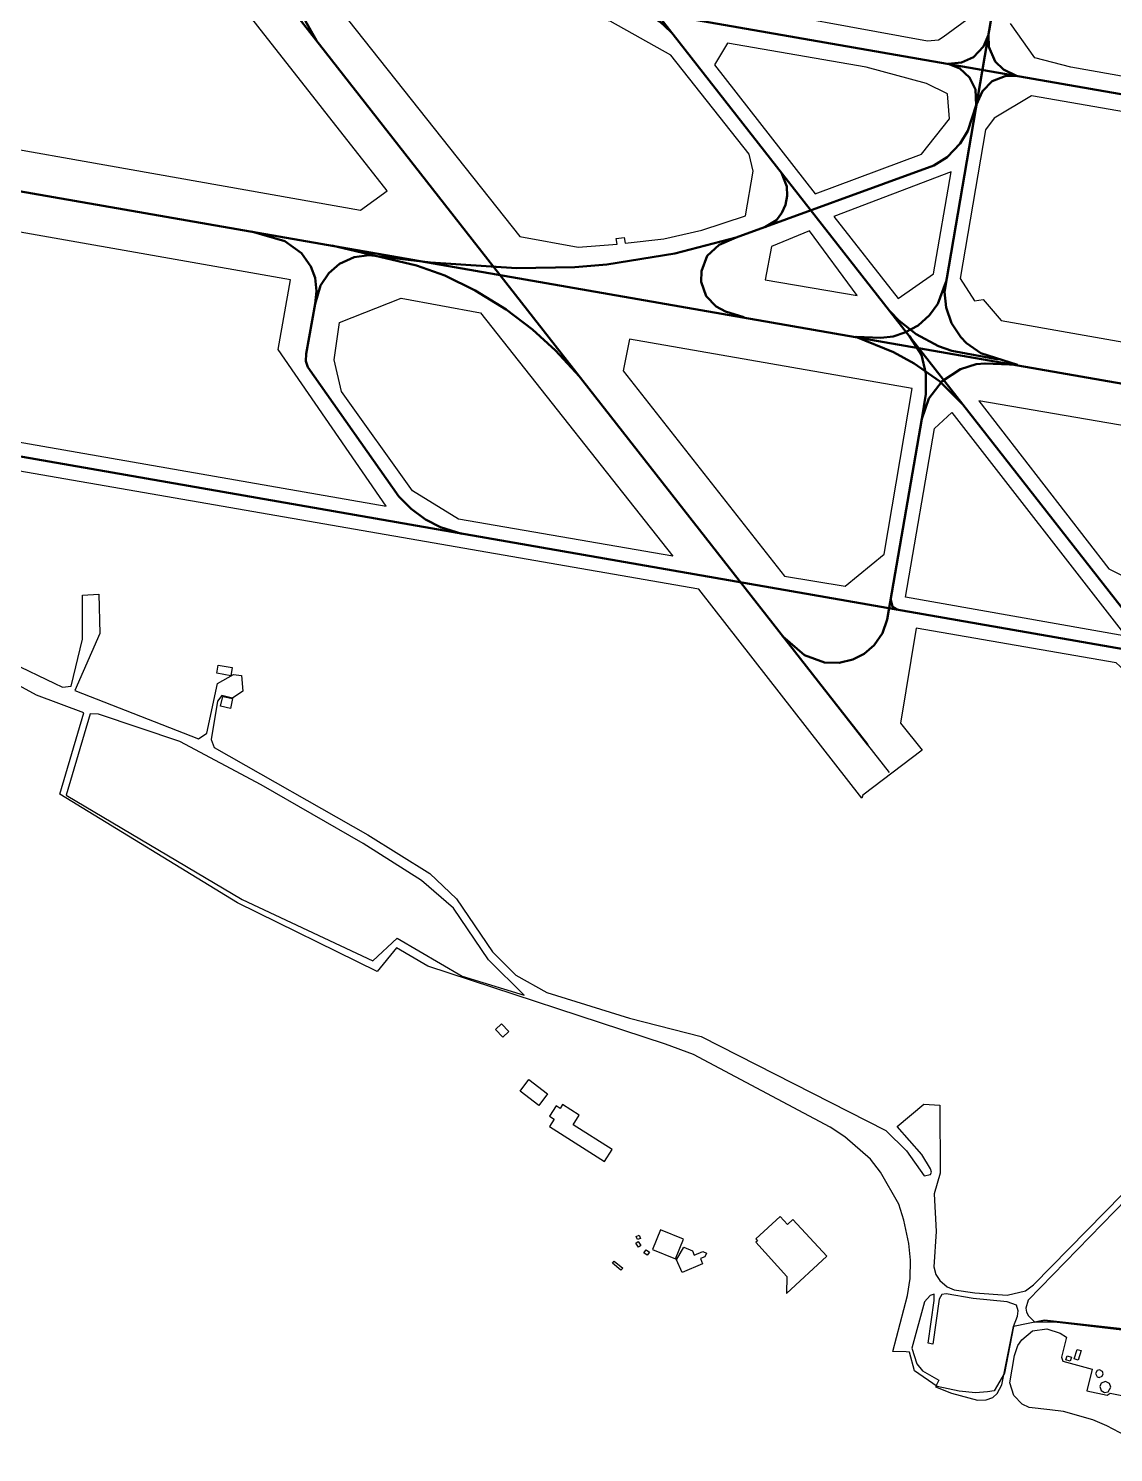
# Model space of a CAD drawing. Extents: x 0 to 3335, y -2153 to 0.
# Drawn here: x 842 to 1409, y -2034 to -1290 of the extents above; entities that cross this region are included whole.
import ezdxf

# ---------------------------------------------------------------- set-up
doc = ezdxf.new("R2010")
doc.units = 0
for name, color, linetype, lineweight in [('Building', 7, 'Continuous', 25), ('Grass', 3, 'Continuous', 25), ('Runway', 2, 'Continuous', 50), ('Stopway', 30, 'Continuous', 25), ('Taxiway', 2, 'Continuous', 50), ('Unclassified', 1, 'Continuous', 25)]:
    doc.layers.add(name, color=color, linetype=linetype, lineweight=lineweight)

msp = doc.modelspace()

# ---------------------------------------------------------------- linework, layer by layer
at = {"layer": 'Building'}
for points in [[(948.09, -1623.4), (947.36, -1627.66), (939.98, -1626.4), (940.7, -1622.15), (948.09, -1623.4)], [(948.26, -1639.61), (947.15, -1644.74), (941.96, -1643.61), (943.08, -1638.5), (948.26, -1639.61)], [(1088.79, -1809.52), (1085.68, -1812.59), (1089.59, -1816.56), (1092.71, -1813.5), (1088.79, -1809.52)], [(1103.2, -1838.7), (1112.98, -1846.19), (1108.39, -1852.2), (1098.6, -1844.7), (1103.2, -1838.7)], [(1116.37, -1859.39), (1113.97, -1863.15), (1142.73, -1881.45), (1146.67, -1875.26), (1126.27, -1862.28), (1129.49, -1857.22), (1120.83, -1851.7), (1119.53, -1853.73), (1117.47, -1852.42), (1114, -1857.89), (1116.37, -1859.39)], [(1234.6, -1910.23), (1221.83, -1921.86), (1222.75, -1922.87), (1221.81, -1923.72), (1238.11, -1941.61), (1237.79, -1950.55), (1258.95, -1930.94), (1241.22, -1911.8), (1238.44, -1914.37), (1234.6, -1910.23)], [(1171.93, -1917.25), (1167.78, -1927.48), (1179.83, -1932.37), (1183.97, -1922.14), (1171.93, -1917.25)], [(1159.11, -1924.12), (1160.36, -1923.28), (1161.74, -1925.38), (1160.49, -1926.21), (1159.11, -1924.12)], [(1159.26, -1920.66), (1160.83, -1920.03), (1161.5, -1921.69), (1159.93, -1922.31), (1159.26, -1920.66)], [(1183.3, -1939.47), (1180.44, -1932.84), (1184.21, -1926.19), (1188.65, -1928.25), (1189.56, -1930.39), (1194.06, -1928.49), (1196.09, -1929.48), (1195.21, -1931.29), (1192.84, -1932.27), (1193.99, -1935.05), (1183.3, -1939.47)], [(1147.82, -1933.53), (1152.26, -1937.2), (1151.32, -1938.34), (1146.88, -1934.67), (1147.82, -1933.53)], [(1164.53, -1927.65), (1166.21, -1928.9), (1165.02, -1930.49), (1163.35, -1929.24), (1164.53, -1927.65)], [(1384.61, -1982.99), (1386.8, -1983.67), (1386.13, -1985.82), (1383.94, -1985.13), (1384.61, -1982.99)], [(1389.76, -1979.68), (1391.85, -1980.34), (1390.3, -1985.23), (1388.21, -1984.57), (1389.76, -1979.68)], [(1401.52, -1990.37), (1400.22, -1990.76), (1399.42, -1992.35), (1400.26, -1993.99), (1401.38, -1994.34), (1402.83, -1993.72), (1403.39, -1992.47), (1403.06, -1991.25), (1401.52, -1990.37)], [(1404.71, -1996.47), (1402.47, -1997.38), (1401.73, -1999.03), (1402.38, -2001.14), (1404.06, -2002.14), (1405.97, -2001.83), (1407.41, -1999.43), (1406.71, -1997.46), (1404.71, -1996.47)]]:
    msp.add_lwpolyline(points, close=True, dxfattribs=at)
at = {"layer": 'Grass'}
for points in [[(548.4, -1230.29), (636.82, -1304.45), (649.03, -1306.08), (672.4, -1317.15), (691.24, -1323.72), (690.56, -1327.02), (1015.14, -1384.37), (1029.05, -1374.31), (760.29, -1032.42)], [(1334.78, -1283.04), (1319.86, -1294.01), (1319.86, -1294.01), (1317.3, -1295.53), (1311.56, -1296.11), (1202.95, -1276.24)], [(1588.95, -1273.99), (1580.05, -1322.04), (1624.46, -1329.56), (1624.23, -1330.9), (1646.74, -1342.84), (1648.17, -1346.23), (1647.43, -1350.44), (1647.43, -1350.44), (1644.41, -1351.9), (1545.2, -1334.12), (1544.6, -1337.67), (1386.56, -1309.69), (1367.63, -1304.77), (1354.94, -1286.87)], [(1410.3, -1620.99), (1305.64, -1602.87), (1297.4, -1652.44), (1308.72, -1666.62), (1277.8, -1690.04), (1277.23, -1691.59), (1191.97, -1582.51), (337.31, -1434.1)], [(811.3, -1610.6), (859.31, -1633.6), (863.8, -1633.1), (869.81, -1608.6), (869.81, -1585.6), (878.31, -1585.1), (878.8, -1605.6), (865.82, -1635.42), (930.41, -1660.74), (934.78, -1657.66), (940.33, -1631.69), (948.7, -1627.11), (952.92, -1627.51), (953.61, -1635.84), (948.16, -1639.39), (942.72, -1637.99), (940.38, -1641.03), (937.08, -1661.05), (938.57, -1665.22), (1018.92, -1710.9), (1051.33, -1731.1), (1065.35, -1744.24), (1084.21, -1771.87), (1096.29, -1784.08), (1112.52, -1793.15), (1155.82, -1806.62), (1193.26, -1816.21), (1289.85, -1865.35), (1300.69, -1875.9), (1309.87, -1889.02), (1313.08, -1888.34), (1313.72, -1887.05), (1313.17, -1885.29), (1308.61, -1877.91), (1295.77, -1863.29), (1309.61, -1851.47), (1317.98, -1852.14), (1318.13, -1887.57), (1315.04, -1898.45), (1316.16, -1918.12), (1314.84, -1936.47), (1316.03, -1940.55), (1318.04, -1943.75), (1321.9, -1946.95), (1325.54, -1948.59), (1336.41, -1950.15), (1353.19, -1951.4), (1362.75, -1949.09), (1367.09, -1945.86), (1367.09, -1945.86), (1469.36, -1841.76)], [(1473.88, -1841.49), (1364.15, -1954.02), (1363.08, -1958.19), (1363.42, -1960.22), (1364.35, -1962.2), (1367.75, -1965.46), (1372.83, -1964.39), (1468.45, -1975.11)], [(1431.91, -2033.56), (1405.42, -2019.56), (1397.98, -2016.49), (1382.64, -2012.07), (1375.53, -2011.27), (1375.53, -2011.27), (1364.81, -2010.1), (1361.15, -2008.37), (1356.65, -2003.79), (1354.68, -1997.19), (1357.07, -1982.94), (1358.8, -1977.72), (1360.9, -1974.65), (1366.53, -1970.02), (1374.06, -1968.93), (1380.87, -1971.12), (1384.32, -1973.23), (1381.67, -1983.78), (1382.38, -1985.75), (1397.64, -1990.04), (1394.87, -2001.39), (1405.51, -2003.66), (1407.02, -2002.48), (1423.88, -2005.81)], [(1420.48, -1970.57), (1378.05, -1965.45), (1367.75, -1965.46), (1372.83, -1964.39), (1468.45, -1975.11)]]:
    msp.add_lwpolyline(points, dxfattribs=at)
for points in [[(1098.43, -1398.22), (1128.94, -1403.81), (1149.3, -1402.23), (1148.79, -1399.19), (1152.99, -1398.76), (1153.49, -1401.7), (1173.65, -1399.4), (1193.61, -1394.81), (1216.37, -1387.38), (1220.51, -1363.98), (1218.31, -1355.24), (1177.36, -1303.53), (1145.75, -1285.73), (1020.43, -1263.93), (1013.63, -1265.21), (1004.94, -1280.32), (1098.43, -1398.22)], [(1207.1, -1297.14), (1200.2, -1308.47), (1252.93, -1375.82), (1308.46, -1355.23), (1323.03, -1336.63), (1322.04, -1323.73), (1311.05, -1318.32), (1279.55, -1309.72), (1207.1, -1297.14)], [(1498.22, -1356.47), (1494.09, -1350.51), (1455.72, -1343.42), (1456.18, -1340.3), (1366.02, -1324.73), (1346.36, -1336.33), (1341.87, -1342.52), (1328.62, -1420.13), (1336.24, -1431.77), (1340.78, -1431.18), (1350.03, -1442.12), (1517.72, -1471.71), (1509.19, -1461.06), (1498.47, -1441.93), (1493.48, -1426.74), (1491.13, -1411.89), (1491.42, -1398.28), (1498.22, -1356.47)], [(650.27, -1362.97), (620.1, -1376.22), (617.18, -1395.33), (621.31, -1411.65), (657.76, -1463.91), (680.28, -1478.3), (1028.48, -1539.01), (972.08, -1457.18), (978.55, -1420.82), (650.27, -1362.97)], [(1323.95, -1364.43), (1262.54, -1387.82), (1296.33, -1430.52), (1314.72, -1417.72), (1323.95, -1364.43)], [(1226.66, -1420.82), (1274.74, -1429.02), (1249.82, -1395.23), (1229.96, -1403.33), (1226.66, -1420.82)], [(1178.36, -1565.21), (1066.33, -1545.88), (1042.4, -1531.1), (1005.28, -1479.15), (1001.33, -1462.67), (1004.24, -1443.04), (1036.4, -1430.46), (1077.93, -1438.05), (1178.36, -1565.21)], [(1155.85, -1451.88), (1152.54, -1468.38), (1236.86, -1575.74), (1268.52, -1580.93), (1288.99, -1564.12), (1303.64, -1477.62), (1155.85, -1451.88)], [(1442.65, -1610.35), (1469.49, -1614.23), (1473.93, -1611.43), (1558.51, -1521.93), (1338.46, -1483.98), (1406.42, -1571.84), (1417.21, -1577.19), (1442.65, -1610.35)], [(1415.24, -1607), (1300.02, -1586.61), (1315.19, -1498.43), (1324.26, -1490.22), (1415.24, -1607)], [(873.8, -1647.6), (861.3, -1690.1), (953.3, -1744.6), (1021.59, -1776.68), (1034.29, -1764.75), (1068.3, -1784.6), (1100.8, -1794.6), (1082.1, -1776.09), (1063.75, -1749.11), (1047.09, -1734.63), (1016.56, -1715.36), (963.2, -1684.62), (920.64, -1662.04), (878.18, -1647.76), (873.8, -1647.6)], [(1348.07, -2002.75), (1350.49, -1998.23), (1356.58, -1967.76), (1358.69, -1962.38), (1359.04, -1959.61), (1358.14, -1956.55), (1353.24, -1954.9), (1335.54, -1953.11), (1321.28, -1950.68), (1319.14, -1951.02), (1317.62, -1953.42), (1314.4, -1976.98), (1311.96, -1976.51), (1315.01, -1954.1), (1314.99, -1950.78), (1313, -1951.59), (1310.04, -1954.79), (1303.43, -1978.95), (1305.97, -1987.25), (1308.93, -1990.81), (1317.58, -1995.81), (1315.78, -1999.3), (1324.06, -2002.61), (1337.74, -2006.23), (1342.27, -2006.06), (1345.71, -2004.79), (1348.07, -2002.75)]]:
    msp.add_lwpolyline(points, close=True, dxfattribs=at)
at = {"layer": 'Runway'}
for points in [[(1280.36, -1663.81), (401.89, -542.58)], [(2289.27, -1627.89), (214.43, -1265.84)]]:
    msp.add_lwpolyline(points, dxfattribs=at)
at = {"layer": 'Stopway'}
msp.add_lwpolyline([(1291.7, -1678.27), (1280.36, -1663.81)], dxfattribs=at)
at = {"layer": 'Taxiway'}
for points in [[(437.44, -325.31), (437.89, -333.74), (439.71, -342.56), (443.42, -352.32), (448.81, -361.1), (1330.1, -1486.05)], [(906.97, -1187), (935.56, -1215.53), (952.12, -1228.11), (970.81, -1239.1), (982.32, -1244.32), (997.79, -1250.06), (1014.06, -1254.2), (2147.22, -1451.82), (2159.46, -1455.73), (2170.7, -1462.39), (2206.79, -1498.79), (2215.53, -1504.5), (2227.04, -1507.76), (2388.52, -1535.95), (2400.71, -1535.64), (2458.33, -1526.1)], [(1358.62, -1465.33), (1339.43, -1459.21), (1332.05, -1454), (1328.99, -1450.83), (1324.06, -1443.39), (1321.33, -1435.22), (1320.51, -1427.1), (1352.06, -1242.44)], [(1014.06, -1254.2), (1006.05, -1253.21), (997.37, -1255.17), (990.61, -1259.82), (986.02, -1266.2), (984.09, -1274.28), (984.38, -1279.72), (986.45, -1285.69), (992.17, -1295.73)], [(1671.91, -1659.56), (1664.49, -1657.61), (221.58, -1405.67), (215.39, -1402.93), (208.08, -1396.67), (204.54, -1391.26), (201.52, -1382.03), (201.6, -1374.76), (210.12, -1324.36), (212.7, -1310.99), (214.45, -1305.72), (218.65, -1297.64), (224.45, -1290.26), (231.06, -1284.6), (238.92, -1280), (247.44, -1276.97), (252.84, -1275.92), (264.16, -1275.8), (277.31, -1276.82)], [(1154.74, -1278.63), (1166.2, -1282.35), (1171.66, -1285.82), (1177.43, -1291.19)], [(1343.41, -1292.87), (1340.88, -1298.98), (1335.72, -1304.42), (1329.43, -1307.3), (1322.36, -1307.91)], [(1343.41, -1292.87), (1343.63, -1299.07), (1347.01, -1306.69), (1351.27, -1310.94), (1358.12, -1314.16)], [(1337.06, -1329.58), (1336.65, -1321.33), (1333.6, -1315.14), (1328.5, -1310.42), (1322.36, -1307.91)], [(1358.12, -1314.16), (1352.16, -1314.37), (1345.37, -1317.1), (1340.31, -1322.22), (1337.06, -1329.58)], [(1337.06, -1329.58), (1332.65, -1342.99), (1328.69, -1349.58), (1321.83, -1356.73), (1314.83, -1361.02), (1211.54, -1398.68), (1179.55, -1407.16), (1143.91, -1412.81), (1127.29, -1414.16), (1096.75, -1414.82), (1051.77, -1411.82)], [(1235.24, -1364.95), (1238.08, -1372.1), (1238.24, -1376.89), (1237.32, -1381.61), (1235.46, -1385.81), (1232.59, -1389.65), (1226.53, -1393.39)], [(991.41, -1433.32), (992.1, -1426.71), (991.45, -1419.85), (989.2, -1413.85), (984.36, -1406.96), (975.58, -1400.6), (958.11, -1395.5)], [(1211.54, -1398.68), (1202.63, -1402.58), (1196.4, -1408.37), (1193.39, -1416.23), (1193.27, -1421.86), (1195.94, -1429.3), (1201.09, -1434.79), (1205.95, -1437.3), (1215.54, -1440.37)], [(1000.17, -1402.83), (1044.48, -1413.28), (1059.19, -1418.62), (1075.06, -1426.4), (1091.33, -1436.3), (1105.15, -1446.84), (1117.06, -1457.83), (1129.68, -1471.36)], [(991.41, -1433.32), (994.24, -1423.87), (998.63, -1417.28), (1004.08, -1412.55), (1011.83, -1408.92), (1019.7, -1407.96), (1051.77, -1411.82)], [(1321.09, -1422.12), (1317.01, -1433.3), (1312.58, -1439.31), (1306.71, -1444.71), (1299.77, -1448.36), (1293.56, -1450.37), (1287.15, -1451.09), (1274.19, -1450.59)], [(1068.13, -1553.55), (1057.03, -1550.07), (1049.16, -1546.02), (1041.69, -1540.55), (1035.21, -1534.01), (987.53, -1466.39), (986.57, -1463.25), (986.82, -1459.46), (991.41, -1433.32)], [(1292.28, -1437.52), (1296.66, -1442.09), (1305.61, -1449.17), (1317.34, -1455.44), (1324.36, -1457.87), (1348.72, -1462.52)], [(1330.1, -1486.05), (1317.79, -1473.76), (1304.69, -1464.55), (1293.8, -1458.71), (1274.19, -1450.59)], [(1302.24, -1450.26), (1308.38, -1460.05), (1310.76, -1469.77), (1310.78, -1480.63), (1308.69, -1493.43)], [(1235.82, -1606.97), (1247.33, -1616.98), (1257.8, -1620.77), (1265.42, -1621.01), (1272.49, -1619.29), (1278.44, -1616.24), (1283.77, -1611.69), (1288.1, -1605.48), (1290.48, -1598.3), (1308.69, -1493.43), (1312.31, -1482.83), (1319.34, -1473.83), (1328.88, -1467.44), (1337.11, -1464.95), (1341.7, -1464.48), (1358.62, -1465.33)], [(1330.1, -1486.05), (1428.61, -1611.7), (1433.61, -1616.39), (1439.3, -1618.32)], [(1292.36, -1588.04), (1293.27, -1591.64), (1295.86, -1593.26)]]:
    msp.add_lwpolyline(points, dxfattribs=at)
at = {"layer": 'Unclassified'}
for points in [[(548.4, -1230.29), (636.82, -1304.45), (649.03, -1306.08), (672.4, -1317.15), (691.24, -1323.72), (690.56, -1327.02), (1015.14, -1384.37), (1029.05, -1374.31), (760.29, -1032.42)], [(1367.09, -1945.86), (1469.36, -1841.76), (1471.22, -1837.32), (1471.35, -1835.05), (1465.39, -1808.4), (1461.62, -1802.76), (1454.39, -1801.75), (1445.08, -1808.88), (1442.91, -1806.15), (1448.95, -1801.3), (1415.53, -1798.46), (1419.8, -1629.6), (1410.3, -1620.99), (1305.64, -1602.87), (1297.4, -1652.44), (1308.72, -1666.62), (1277.8, -1690.04), (1277.23, -1691.59), (1191.97, -1582.51), (337.31, -1434.1)], [(811.3, -1610.6), (859.31, -1633.6), (863.8, -1633.1), (869.81, -1608.6), (869.81, -1585.6), (878.31, -1585.1), (878.8, -1605.6), (865.82, -1635.42), (930.41, -1660.74), (934.78, -1657.66), (940.33, -1631.69), (948.7, -1627.11), (952.92, -1627.51), (953.61, -1635.84), (948.16, -1639.39), (942.72, -1637.99), (940.38, -1641.03), (937.08, -1661.05), (938.57, -1665.22), (1018.92, -1710.9), (1051.33, -1731.1), (1065.35, -1744.24), (1084.21, -1771.87), (1096.29, -1784.08), (1112.52, -1793.15), (1155.82, -1806.62), (1193.26, -1816.21), (1289.85, -1865.35), (1300.69, -1875.9), (1309.87, -1889.02), (1313.08, -1888.34), (1313.72, -1887.05), (1313.17, -1885.29), (1308.61, -1877.91), (1295.77, -1863.29), (1309.61, -1851.47), (1317.98, -1852.14), (1318.13, -1887.57), (1315.04, -1898.45), (1316.16, -1918.12), (1314.84, -1936.47), (1316.03, -1940.55), (1318.04, -1943.75), (1321.9, -1946.95), (1325.54, -1948.59), (1336.41, -1950.15), (1353.19, -1951.4), (1362.75, -1949.09), (1367.09, -1945.86)], [(1300.41, -1980.95), (1293.41, -1980.86), (1301.22, -1951.48), (1302.49, -1942.65), (1302.7, -1933.05), (1301.83, -1924.43), (1299.26, -1912.15), (1296.57, -1903.72), (1287.05, -1887.1), (1281.72, -1880.32), (1268.33, -1868.54), (1260.77, -1863.65), (1189.18, -1825.59), (1174.62, -1820.11), (1050.27, -1779.38), (1033.97, -1769.78), (1023.92, -1782.23), (950.84, -1746.27), (857.86, -1689.53), (870.41, -1647.15), (845.72, -1637.85), (798.69, -1612.26)], [(1300.41, -1980.95), (1293.41, -1980.86), (1301.22, -1951.48), (1302.49, -1942.65), (1302.7, -1933.05), (1301.83, -1924.43), (1299.26, -1912.15), (1296.57, -1903.72), (1287.05, -1887.1), (1281.72, -1880.32), (1268.33, -1868.54), (1260.77, -1863.65), (1189.18, -1825.59), (1174.62, -1820.11), (1050.27, -1779.38), (1033.97, -1769.78), (1023.92, -1782.23), (950.84, -1746.27), (857.86, -1689.53), (870.41, -1647.15), (845.72, -1637.85), (798.69, -1612.26)], [(1621.95, -1850.81), (1625.39, -1855.7), (1615.07, -1864.4), (1603.92, -1863.3), (1601.28, -1893.24), (1581.49, -1891.35), (1580.19, -1907.61), (1567.79, -1906.63), (1563.27, -1957.98), (1495.88, -1964.54), (1472.3, -1961.94), (1470.76, -1976.48), (1468.45, -1975.11), (1372.83, -1964.39), (1356.58, -1967.76), (1351.81, -1992.05), (1346.53, -2001.34), (1343.04, -2001.89), (1336.72, -2002.34), (1328.1, -2001.47), (1316.72, -1999.11), (1304.87, -1990.81), (1302.14, -1981.17), (1300.41, -1980.95)], [(1621.95, -1850.81), (1625.39, -1855.7), (1615.07, -1864.4), (1603.92, -1863.3), (1601.28, -1893.24), (1581.49, -1891.35), (1580.19, -1907.61), (1567.79, -1906.63), (1563.27, -1957.98), (1495.88, -1964.54), (1472.3, -1961.94), (1470.76, -1976.48), (1468.45, -1975.11), (1372.83, -1964.39), (1356.58, -1967.76), (1351.81, -1992.05), (1346.53, -2001.34), (1343.04, -2001.89), (1336.72, -2002.34), (1328.1, -2001.47), (1316.72, -1999.11), (1304.87, -1990.81), (1302.14, -1981.17), (1300.41, -1980.95)]]:
    msp.add_lwpolyline(points, dxfattribs=at)

doc.saveas('drawing.dxf')
